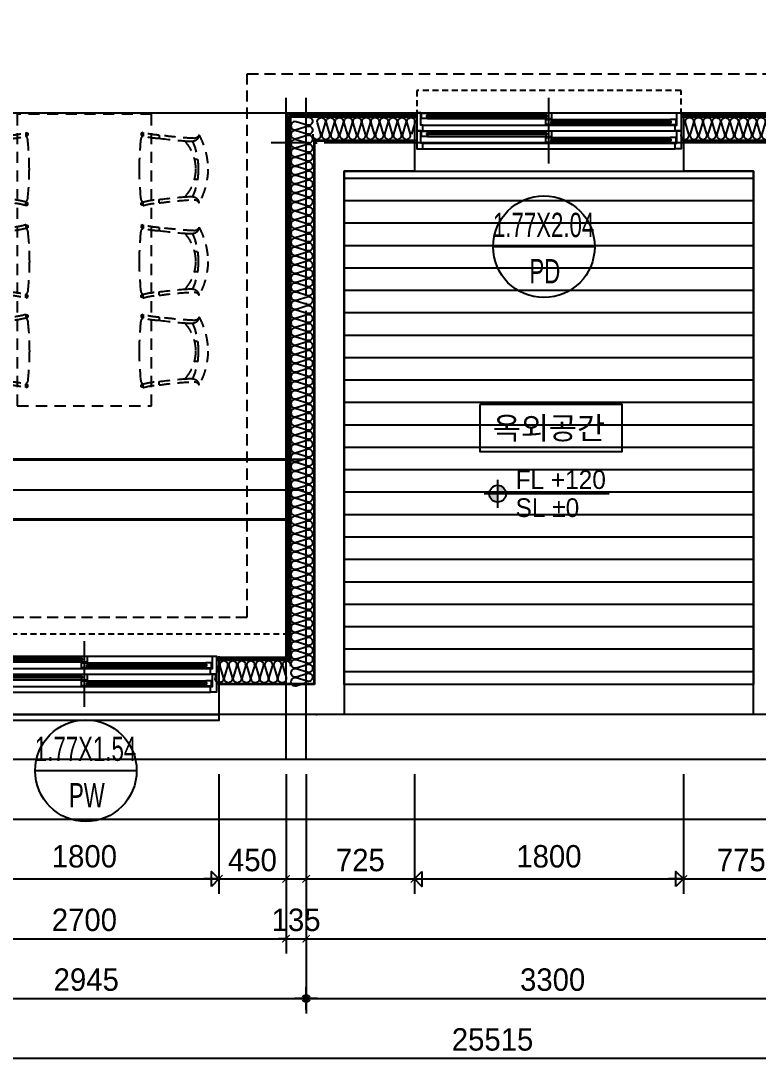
# Model space of a CAD drawing. Header units: millimetres. Extents: x -24416 to 92204, y -190080 to 23760.
# Drawn here: x 64435 to 69372, y -183258 to -176317 of the extents above; entities that cross this region are included whole.
import ezdxf
from ezdxf.enums import TextEntityAlignment as Align

# ---------------------------------------------------------------- set-up
doc = ezdxf.new("R2010")
doc.units = ezdxf.units.MM
doc.header["$LTSCALE"] = 50
for name, pattern in [('AUDIT_D_220706163347-0', [0]), ('CEN', [62, 60, -1, 0, -1]), ('H', [1.3, 0.8, -0.5]), ('HD', [2.5, 1.5, -1]), ('HID', [2.3, 1.5, -0.8]), ('HIDDEN', [9.525, 6.35, -3.175])]:
    doc.linetypes.add(name, pattern=pattern)
doc.layers.get('defpoints').update_dxf_attribs({"color": 139})
for name, color, linetype in [('A-레벨', 7, 'AUDIT_D_220706163347-0'), ('A-창호부호', 4, 'Continuous'), ('AA-XXXX-DIMS', 7, 'Continuous'), ('ARDM', 7, 'Continuous'), ('CEN_CON', 1, 'CEN'), ('CEN_WALL', 12, 'CEN'), ('CONC', 2, 'Continuous'), ('dan1', 7, 'HID'), ('DIM', 7, 'AUDIT_D_220706163347-0'), ('ELE3_CON', 7, 'Continuous'), ('ELE4', 4, 'Continuous'), ('FUR_가구', 8, 'HD'), ('HAT', 5, 'Continuous'), ('INS', 8, 'Continuous'), ('INSUL', 8, 'Continuous'), ('WAL_DRY', 7, 'Continuous'), ('WIN', 4, 'Continuous'), ('X - 단위세대$0$ETC', 6, 'Continuous'), ('실명', 3, 'AUDIT_D_220706163347-0'), ('실명박스', 7, 'AUDIT_D_220706163347-0'), ('커튼박스', 6, 'Continuous'), ('확장', 8, 'HIDDEN')]:
    doc.layers.add(name, color=color, linetype=linetype)
doc.layers.add('Defpoint', color=135, linetype='Continuous', plot=False)
doc.layers.add('MC', color=135, linetype='Continuous', plot=False)
doc.styles.add('HAUD01', font='Dotum.ttf')
doc.styles.add('맑은고딕', font='malgun.ttf', dxfattribs={"width": 0.9})
doc.dimstyles.new('DIM-50', dxfattribs={"dimscale": 50, "dimtxt": 3, "dimasz": 1, "dimexe": 2, "dimexo": 2, "dimgap": 1, "dimtad": 1, "dimdec": 0, "dimzin": 0, "dimdsep": 46, "dimtxsty": '맑은고딕', "dimblk1": 'DIMDOT', "dimblk2": 'DIMDOT', "dimsah": 1, "dimcen": 0.09, "dimdle": 2, "dimclrd": 7, "dimclre": 7, "dimclrt": 3, "dimadec": 0, "dimazin": 0, "dimtfac": 1, "dimtdec": 0, "dimtix": 1, "dimtmove": 2, "dimatfit": 3, "dimldrblk": 'DIMDOT', "dimfxl": 1, "dimtolj": 1, "dimtzin": 0, "dimarcsym": 0})
doc.dimstyles.new('MCDIM-50', dxfattribs={"dimscale": 50, "dimtxt": 3, "dimasz": 1, "dimexe": 2, "dimexo": 2, "dimgap": 1, "dimtad": 1, "dimdec": 0, "dimzin": 0, "dimdsep": 46, "dimtxsty": '맑은고딕', "dimblk1": 'ARCHTICK', "dimblk2": 'ARCHTICK', "dimsah": 1, "dimcen": 0.09, "dimdle": 2, "dimclrd": 7, "dimclre": 7, "dimclrt": 3, "dimadec": 0, "dimazin": 0, "dimtfac": 1, "dimtdec": 0, "dimtix": 1, "dimtmove": 2, "dimatfit": 3, "dimldrblk": 'ARCHTICK', "dimfxl": 1, "dimtolj": 1, "dimtzin": 0, "dimarcsym": 0})
doc.dimstyles.new('외부100-win', dxfattribs={"dimscale": 50, "dimtxt": 3, "dimasz": 1, "dimexe": 2, "dimexo": 2.5, "dimgap": 1.5, "dimtad": 1, "dimdec": 0, "dimzin": 0, "dimdsep": 46, "dimtxsty": '맑은고딕', "dimblk": 'DO2-2', "dimblk1": 'DO2-2', "dimblk2": 'DIMDOT', "dimcen": 0.09, "dimdle": 2, "dimclrd": 7, "dimclre": 7, "dimclrt": 3, "dimadec": 0, "dimazin": 0, "dimtfac": 1, "dimtdec": 0, "dimtix": 1, "dimtmove": 2, "dimatfit": 3, "dimldrblk": 'DO2-2', "dimfxl": 1, "dimtolj": 1, "dimtzin": 0, "dimarcsym": 0})

# ---------------------------------------------------------------- blocks, each defined once
blk = doc.blocks.new('WIN_이중창_1800')
at = {"layer": 'Defpoint'}
for p, q in [((-15, 240), (-15, 0)), ((1785, 240), (1785, 0))]:
    blk.add_line(p, q, dxfattribs=at)
at = {"layer": 'WIN'}
blk.add_line((885, -100), (885, 340), dxfattribs=at)
at = {"layer": 'WIN', "color": 8}
for p, q in [((1742, 240), (28, 240)), ((1697, 237), (905, 237)), ((1730, 158), (40, 158)), ((865, 196), (73, 196)), ((865, 161), (73, 161)), ((1697, 202), (905, 202)), ((1730, 120), (40, 120)), ((865, 76), (73, 76)), ((1697, 117), (905, 117)), ((1697, 82), (905, 82)), ((1730, 38), (40, 38)), ((1730, 0), (40, 0)), ((865, 41), (73, 41))]:
    blk.add_line(p, q, dxfattribs=at)
at = {"layer": 'WIN'}
for points in [[(40, 158), (28, 158), (28, 240), (0, 240), (0, 120), (40, 120), (40, 158)], [(905, 216.5), (905, 202), (865, 202), (865, 237), (905, 237), (905, 222.5)], [(1704, 222.5), (1704, 216.5), (898, 216.5), (898, 222.5), (1704, 222.5)], [(1697, 216.5), (1697, 202), (1737, 202), (1737, 237), (1697, 237), (1697, 222.5)], [(1730, 158), (1742, 158), (1742, 240), (1770, 240), (1770, 120), (1730, 120), (1730, 158)], [(73, 175.5), (73, 161), (33, 161), (33, 196), (73, 196), (73, 181.5)], [(872, 181.5), (872, 175.5), (66, 175.5), (66, 181.5), (872, 181.5)], [(865, 175.5), (865, 161), (905, 161), (905, 196), (865, 196), (865, 181.5)], [(40, 38), (28, 38), (28, 120), (0, 120), (0, 0), (40, 0), (40, 38)], [(73, 55.5), (73, 41), (33, 41), (33, 76), (73, 76), (73, 61.5)], [(905, 96.5), (905, 82), (865, 82), (865, 117), (905, 117), (905, 102.5)], [(865, 55.5), (865, 41), (905, 41), (905, 76), (865, 76), (865, 61.5)], [(1704, 102.5), (1704, 96.5), (898, 96.5), (898, 102.5), (1704, 102.5)], [(1697, 96.5), (1697, 82), (1737, 82), (1737, 117), (1697, 117), (1697, 102.5)], [(1730, 38), (1742, 38), (1742, 120), (1770, 120), (1770, 0), (1730, 0), (1730, 38)], [(872, 61.5), (872, 55.5), (66, 55.5), (66, 61.5), (872, 61.5)]]:
    blk.add_lwpolyline(points, dxfattribs=at)
blk = doc.blocks.new('식탁-1950x900')
at = {"layer": 'FUR_가구'}
for p, q in [((-393, -121.6), (-379.1, -126)), ((-393, -121.6), (-392.7, -145.4)), ((-379.1, -126), (-379.3, -141)), ((393, -121.6), (379.1, -126)), ((379.1, -126), (379.3, -141)), ((393, -121.6), (392.7, -145.4)), ((-500.1, -139.2), (-499.9, -162.1)), ((-392.7, -144.6), (-379.3, -141)), ((392.7, -144.6), (379.3, -141)), ((500.1, -139.2), (499.9, -162.1)), ((-735.6, -299), (-756.6, -299.2)), ((735.6, -299), (756.6, -299.2)), ((-735.6, -433.1), (-756.6, -432.9)), ((735.6, -433.1), (756.6, -432.9)), ((-500.1, -592.9), (-499.9, -570)), ((-393, -610.5), (-392.7, -586.7)), ((-393, -610.5), (-379.1, -606.2)), ((-392.7, -587.5), (-379.3, -591.1)), ((-379.1, -606.2), (-379.3, -591.1)), ((379.1, -606.2), (379.3, -591.1)), ((393, -610.5), (379.1, -606.2)), ((392.7, -587.5), (379.3, -591.1)), ((393, -610.5), (392.7, -586.7)), ((500.1, -592.9), (499.9, -570)), ((-500.1, -757.1), (-499.9, -780)), ((-393, -739.5), (-379.1, -743.8)), ((-393, -739.5), (-392.7, -763.3)), ((-392.7, -762.5), (-379.3, -758.9)), ((-379.1, -743.8), (-379.3, -758.9)), ((393, -739.5), (379.1, -743.8)), ((379.1, -743.8), (379.3, -758.9)), ((392.7, -762.5), (379.3, -758.9)), ((393, -739.5), (392.7, -763.3)), ((500.1, -757.1), (499.9, -780)), ((-735.6, -916.9), (-756.6, -917.1)), ((735.6, -916.9), (756.6, -917.1)), ((-735.6, -1051), (-756.6, -1050.8)), ((735.6, -1051), (756.6, -1050.8)), ((-500.1, -1210.8), (-499.9, -1187.9)), ((-393, -1228.4), (-392.7, -1204.6)), ((-393, -1228.4), (-379.1, -1224)), ((-392.7, -1205.4), (-379.3, -1209)), ((-379.1, -1224), (-379.3, -1209)), ((379.1, -1224), (379.3, -1209)), ((393, -1228.4), (379.1, -1224)), ((392.7, -1205.4), (379.3, -1209)), ((393, -1228.4), (392.7, -1204.6)), ((500.1, -1210.8), (499.9, -1187.9)), ((-500.1, -1357.1), (-499.9, -1380)), ((-393, -1339.5), (-379.1, -1343.8)), ((-393, -1339.5), (-392.7, -1363.3)), ((-392.7, -1362.5), (-379.3, -1358.9)), ((-379.1, -1343.8), (-379.3, -1358.9)), ((393, -1339.5), (379.1, -1343.8)), ((379.1, -1343.8), (379.3, -1358.9)), ((392.7, -1362.5), (379.3, -1358.9)), ((393, -1339.5), (392.7, -1363.3)), ((500.1, -1357.1), (499.9, -1380)), ((-735.6, -1516.9), (-756.6, -1517.1)), ((735.6, -1516.9), (756.6, -1517.1)), ((-735.6, -1651), (-756.6, -1650.8)), ((735.6, -1651), (756.6, -1650.8)), ((-500.1, -1810.8), (-499.9, -1787.9)), ((-393, -1828.4), (-392.7, -1804.6)), ((393, -1828.4), (392.7, -1804.6)), ((500.1, -1810.8), (499.9, -1787.9)), ((-393, -1828.4), (-379.1, -1824)), ((-392.7, -1805.4), (-379.3, -1809)), ((-379.1, -1824), (-379.3, -1809)), ((379.1, -1824), (379.3, -1809)), ((393, -1828.4), (379.1, -1824)), ((392.7, -1805.4), (379.3, -1809))]:
    blk.add_line(p, q, dxfattribs=at)
blk.add_lwpolyline([(-450, 0), (450, 0), (450, -1950), (-450, -1950)], close=True, dxfattribs=at)
for centre, radius, start, end in [((-324.7, -376.8), 502.7, 151.61301, 178.77221), ((-735.8, -128.1), 32.7, 197.29847, 270.53959), ((-715.5, -133.6), 51.6, 184.73657, 233.96327), ((-510.6, 259.9), 399.2, 271.50557, 287.13357), ((-301.1, -364.6), 460.9, 156.58558, 180.17751), ((-711.1, -94), 88.5, 246.80527, 277.25757), ((-464.2, -367.5), 279.9, 137.91521, 179.69623), ((-839.2, 2261.8), 2424.8, 272.45149, 278.03657), ((-839.2, 2261.8), 2447.5, 273.26257, 277.96657), ((-510.6, 259.9), 422.1, 271.45157, 286.22903), ((-411.8, -172), 32.7, 1.98952, 54.31967), ((-2602.4, -386.7), 2233.9, 0.5286, 5.54351), ((-324.7, -355.3), 502.7, 181.22779, 208.38699), ((-301.1, -367.5), 460.9, 179.82249, 203.41442), ((-464.2, -364.6), 279.9, 180.30377, 222.08479), ((-2602.4, -345.5), 2233.9, 354.45649, 359.4714), ((-711.1, -638.2), 88.5, 82.74243, 113.19473), ((-839.2, -2993.9), 2447.5, 82.03343, 86.73743), ((-735.8, -604), 32.7, 89.46041, 162.70153), ((-715.5, -598.6), 51.6, 126.03673, 175.26343), ((-839.2, -2993.9), 2424.8, 81.96343, 87.54851), ((-510.6, -992), 399.2, 72.86643, 88.49443), ((-510.6, -992), 422.1, 73.77097, 88.54843), ((-411.8, -560.1), 32.7, 305.68033, 358.01048), ((-324.7, -994.7), 502.7, 151.61301, 178.77221), ((-735.8, -746), 32.7, 197.29847, 270.53959), ((-715.5, -751.4), 51.6, 184.73657, 233.96327), ((-839.2, 1643.9), 2424.8, 272.45149, 278.03657), ((-510.6, -358), 399.2, 271.50557, 287.13357), ((-510.6, -358), 422.1, 271.45157, 286.22903), ((-411.8, -789.9), 32.7, 1.98952, 54.31967), ((-301.1, -982.5), 460.9, 156.58558, 180.17751), ((-711.1, -711.8), 88.5, 246.80527, 277.25757), ((-464.2, -985.4), 279.9, 137.91521, 179.69623), ((-839.2, 1643.9), 2447.5, 273.26257, 277.96657), ((-2602.4, -1004.5), 2233.9, 0.5286, 5.54351), ((-324.7, -973.2), 502.7, 181.22779, 208.38699), ((-301.1, -985.4), 460.9, 179.82249, 203.41442), ((-464.2, -982.5), 279.9, 180.30377, 222.08479), ((-2602.4, -963.3), 2233.9, 354.45649, 359.4714), ((-715.5, -1216.4), 51.6, 126.03673, 175.26343), ((-711.1, -1256), 88.5, 82.74243, 113.19473), ((-839.2, -3611.8), 2447.5, 82.03343, 86.73743), ((-411.8, -1178), 32.7, 305.68033, 358.01048), ((-735.8, -1221.9), 32.7, 89.46041, 162.70153), ((-839.2, -3611.8), 2424.8, 81.96343, 87.54851), ((-510.6, -1609.9), 399.2, 72.86643, 88.49443), ((-510.6, -1609.9), 422.1, 73.77097, 88.54843), ((-324.7, -1594.7), 502.7, 151.61301, 178.77221), ((-735.8, -1346), 32.7, 197.29847, 270.53959), ((-715.5, -1351.4), 51.6, 184.73657, 233.96327), ((-839.2, 1043.9), 2424.8, 272.45149, 278.03657), ((-839.2, 1043.9), 2447.5, 273.26257, 277.96657), ((-510.6, -958), 399.2, 271.50557, 287.13357), ((-510.6, -958), 422.1, 271.45157, 286.22903), ((-411.8, -1389.9), 32.7, 1.98952, 54.31967), ((-301.1, -1582.5), 460.9, 156.58558, 180.17751), ((-711.1, -1311.8), 88.5, 246.80527, 277.25757), ((-464.2, -1585.4), 279.9, 137.91521, 179.69623), ((-2602.4, -1604.5), 2233.9, 0.5286, 5.54351), ((-324.7, -1573.2), 502.7, 181.22779, 208.38699), ((-301.1, -1585.4), 460.9, 179.82249, 203.41442), ((-464.2, -1582.5), 279.9, 180.30377, 222.08479), ((-2602.4, -1563.3), 2233.9, 354.45649, 359.4714), ((-735.8, -1821.9), 32.7, 89.46041, 162.70153), ((-715.5, -1816.4), 51.6, 126.03673, 175.26343), ((-711.1, -1856), 88.5, 82.74243, 113.19473), ((-839.2, -4211.8), 2424.8, 81.96343, 87.54851), ((-839.2, -4211.8), 2447.5, 82.03343, 86.73743), ((-510.6, -2209.9), 422.1, 73.77097, 88.54843), ((-411.8, -1778), 32.7, 305.68033, 358.01048), ((-510.6, -2209.9), 399.2, 72.86643, 88.49443)]:
    blk.add_arc(centre, radius, start, end, dxfattribs=at)
at = {"layer": 'FUR_가구', "extrusion": (0, 0, -1)}
for centre, major_axis, start_param, end_param in [((510.6, 259.9), (-391.6, 77.3), 4.543868, 4.816628), ((735.8, -128.1), (-23.1, 23.1), 2.65811, 3.936408), ((715.5, -133.6), (-36.5, 36.5), 2.438863, 3.298031), ((324.7, -376.8), (355.5, 355.5), 0.289952, 0.763969), ((2602.4, -386.7), (-1579.6, 1579.6), 5.507013, 5.59454), ((411.8, -172), (-23.1, 23.1), 5.532511, 6.445844), ((510.6, 259.9), (-418.1, 57.7), 4.600712, 4.858628), ((839.2, 2261.8), (261.2, 2433.5), 3.0916, 3.173701), ((839.2, 2261.8), (308.9, 2405.1), 3.056625, 3.154103), ((464.2, -367.5), (197.9, 197.9), 0.05088, 0.780096), ((711.1, -94), (-62.6, 62.6), 3.522166, 4.053659), ((301.1, -364.6), (447.5, 110.4), -0.166893, 0.244864), ((2602.4, -345.5), (-114, 2231), 4.666674, 4.7542), ((464.2, -364.6), (197.9, 197.9), 0.7907, 1.519916), ((301.1, -367.5), (-450.7, 96.7), 2.927084, 3.338841), ((324.7, -355.3), (-355.5, 355.5), 2.377624, 2.851641), ((839.2, -2993.9), (-321.8, 2426.3), -0.007165, 0.074936), ((711.1, -638.2), (62.6, 62.6), -0.912067, -0.380574), ((411.8, -560.1), (-23.1, 23.1), 4.54973, 5.463063), ((510.6, -992), (410.7, 97.2), 4.661547, 4.919462), ((510.6, -992), (392, 75.2), 4.602977, 4.875737), ((839.2, -2993.9), (-242.6, 2412.6), -0.040038, 0.05744), ((735.8, -604), (23.1, 23.1), -0.794816, 0.483483), ((715.5, -598.6), (-36.5, 36.5), 1.414358, 2.273526)]:
    blk.add_ellipse(centre, major_axis=major_axis, ratio=1, start_param=start_param, end_param=end_param, dxfattribs=at)
at = {"layer": 'FUR_가구'}
for centre, major_axis, start_param, end_param in [((411.8, -789.9), (23.1, 23.1), 1.408137, 2.321471), ((510.6, -358), (-410.7, 97.2), 1.519954, 1.777869), ((510.6, -358), (-392, 75.2), 1.461384, 1.734144), ((839.2, 1643.9), (242.6, 2412.6), 3.101555, 3.199033), ((735.8, -746), (-23.1, 23.1), 2.346777, 3.625076), ((715.5, -751.4), (36.5, 36.5), 4.55595, 5.415118), ((324.7, -994.7), (355.5, 355.5), 5.519216, 5.993234), ((2602.4, -1004.5), (114, 2231), 1.525081, 1.612608), ((839.2, 1643.9), (321.8, 2426.3), 3.134428, 3.216528), ((464.2, -985.4), (-197.9, 197.9), 3.932293, 4.661509), ((711.1, -711.8), (-62.6, 62.6), 2.229526, 2.761019), ((301.1, -982.5), (450.7, 96.7), -0.214508, 0.197248), ((2602.4, -963.3), (1579.6, 1579.6), 2.36542, 2.452947), ((464.2, -982.5), (-197.9, 197.9), 3.192473, 3.921689), ((301.1, -985.4), (-447.5, 110.4), 2.9747, 3.386457), ((324.7, -973.2), (-355.5, 355.5), 3.431544, 3.905562), ((411.8, -1178), (23.1, 23.1), 2.390918, 3.304252), ((839.2, -3611.8), (-261.2, 2433.5), -0.049992, 0.032108), ((711.1, -1256), (62.6, 62.6), 0.380574, 0.912067), ((715.5, -1216.4), (36.5, 36.5), 5.580456, 6.439624), ((510.6, -1609.9), (418.1, 57.7), 1.45912, 1.717035), ((510.6, -1609.9), (391.6, 77.3), 1.402276, 1.675036), ((839.2, -3611.8), (-308.9, 2405.1), -0.084967, 0.012511), ((735.8, -1221.9), (23.1, 23.1), 5.799702, 7.078001), ((411.8, -1389.9), (23.1, 23.1), 1.408137, 2.321471), ((510.6, -958), (-410.7, 97.2), 1.519954, 1.777869), ((510.6, -958), (-392, 75.2), 1.461384, 1.734144), ((839.2, 1043.9), (321.8, 2426.3), 3.134428, 3.216528), ((839.2, 1043.9), (242.6, 2412.6), 3.101555, 3.199033), ((735.8, -1346), (-23.1, 23.1), 2.346777, 3.625076), ((715.5, -1351.4), (36.5, 36.5), 4.55595, 5.415118), ((324.7, -1594.7), (355.5, 355.5), 5.519216, 5.993234), ((2602.4, -1604.5), (114, 2231), 1.525081, 1.612608), ((464.2, -1585.4), (-197.9, 197.9), 3.932293, 4.661509), ((711.1, -1311.8), (-62.6, 62.6), 2.229526, 2.761019), ((301.1, -1582.5), (450.7, 96.7), -0.214508, 0.197248), ((2602.4, -1563.3), (1579.6, 1579.6), 2.36542, 2.452947), ((464.2, -1582.5), (-197.9, 197.9), 3.192473, 3.921689), ((301.1, -1585.4), (-447.5, 110.4), 2.9747, 3.386457), ((324.7, -1573.2), (-355.5, 355.5), 3.431544, 3.905562), ((411.8, -1778), (23.1, 23.1), 2.390918, 3.304252), ((510.6, -2209.9), (418.1, 57.7), 1.45912, 1.717035), ((839.2, -4211.8), (-261.2, 2433.5), -0.049992, 0.032108), ((839.2, -4211.8), (-308.9, 2405.1), -0.084967, 0.012511), ((711.1, -1856), (62.6, 62.6), 0.380574, 0.912067), ((735.8, -1821.9), (23.1, 23.1), 5.799702, 7.078001), ((715.5, -1816.4), (36.5, 36.5), 5.580456, 6.439624), ((510.6, -2209.9), (391.6, 77.3), 1.402276, 1.675036)]:
    blk.add_ellipse(centre, major_axis=major_axis, ratio=1, start_param=start_param, end_param=end_param, dxfattribs=at)
blk = doc.blocks.new('insul1')
blk.add_lwpolyline([(0, 0.25, 1.344031), (0.35, 0.25), (0.2, 0.75, -1.344031), (0.55, 0.75), (0.4, 0.25)], format="xyb")
blk = doc.blocks.new('DongSinsul_1')
at = {"layer": 'INSUL'}
blk.add_lwpolyline([(0, 0.25, 1.34403), (0.35, 0.25), (0.2, 0.75, -1.34403), (0.55, 0.75), (0.4, 0.25)], format="xyb", dxfattribs=at)
blk = doc.blocks.new('U-131B(확장)', base_point=(284085.3, -109269.8))
at = {"layer": 'HAT', "ltscale": 100}
h = blk.add_hatch(dxfattribs=at)
h.set_pattern_fill('_USER', color=8, scale=150, pattern_type=0)
h.set_pattern_definition([(0, (291810.05, -109269.78), (0, 150), [])])
h.paths.add_polyline_path([(298895.3, -109069.8), (296155.3, -109069.8), (296155.3, -105634.8), (298895.3, -105634.8)])
at = {"layer": 'CEN_CON'}
blk.add_line((299020.3, -109269.8), (283785.3, -109269.8), dxfattribs=at)
at = {"layer": 'CEN_WALL'}
for p, q in [((295900.3, -109569.8), (295900.3, -105144.8)), ((299020.3, -105444.8), (295665.3, -105444.8)), ((295885.3, -107769.8), (288025.3, -107769.8))]:
    blk.add_line(p, q, dxfattribs=at)
at = {"layer": 'CONC'}
for p, q in [((295955.3, -105434.8), (295955.3, -109069.8)), ((296625.3, -105434.8), (295955.3, -105434.8)), ((296625.3, -105434.8), (296625.3, -105634.8)), ((299145.3, -105434.8), (298425.3, -105434.8)), ((298425.3, -105434.8), (298425.3, -105634.8)), ((296155.3, -105634.8), (296155.3, -109269.8)), ((296625.3, -105634.8), (296155.3, -105634.8)), ((298895.3, -105634.8), (298425.3, -105634.8)), ((298895.3, -109269.8), (298895.3, -105634.8)), ((295955.3, -109069.8), (295315.3, -109069.8)), ((295315.3, -109069.8), (295315.3, -109269.8)), ((296155.3, -109269.8), (295315.3, -109269.8)), ((299020.3, -109269.8), (298895.3, -109269.8))]:
    blk.add_line(p, q, dxfattribs=at)
at = {"layer": 'dan1'}
blk.add_lwpolyline([(288335.3, -107129.8), (288645.3, -107129.8), (288645.3, -108619.8), (295505.3, -108619.8), (295505.3, -104984.8), (299595.3, -104984.8), (299595.3, -108619.8), (309255.3, -108619.8), (309255.3, -102059.8), (308635.3, -102059.8), (308635.3, -98719.8), (306145.3, -98719.8), (306145.3, -102694.8), (305835.3, -102694.8)], dxfattribs=at)
at = {"layer": 'ELE3_CON'}
for p, q in [((298895.3, -109069.8), (296155.3, -109069.8)), ((293515.3, -109269.8), (295315.3, -109269.8)), ((298895.3, -109269.8), (296155.3, -109269.8))]:
    blk.add_line(p, q, dxfattribs=at)
at = {"layer": 'ELE4'}
blk.add_line((296625.3, -105634.8), (298425.3, -105634.8), dxfattribs=at)
at = {"layer": 'HAT', "color": 8, "ltscale": 100}
blk.add_lwpolyline([(298895.3, -109069.8), (296155.3, -109069.8), (296155.3, -105634.8), (298895.3, -105634.8)], close=True, dxfattribs=at)
at = {"layer": 'INS'}
for p, q in [((295795.3, -105274.8), (295795.3, -108909.8)), ((296640.3, -105274.8), (295795.3, -105274.8)), ((299305.3, -105274.8), (298410.3, -105274.8)), ((295950.3, -105429.8), (295950.3, -109064.8)), ((296640.3, -105429.8), (295950.3, -105429.8)), ((299150.3, -105429.8), (298410.3, -105429.8)), ((295795.3, -108909.8), (295300.3, -108909.8)), ((295950.3, -109064.8), (295300.3, -109064.8))]:
    blk.add_line(p, q, dxfattribs=at)
at = {"layer": 'MC'}
for p, q in [((295765.3, -109569.8), (295765.3, -105144.8)), ((292745.3, -105244.8), (299020.3, -105244.8)), ((295885.3, -107564.8), (288025.3, -107564.8))]:
    blk.add_line(p, q, dxfattribs=at)
at = {"layer": 'WAL_DRY'}
for p, q in [((295775.3, -105254.8), (295775.3, -108889.8)), ((296640.3, -105254.8), (295775.3, -105254.8)), ((295785.3, -105264.8), (295785.3, -108899.8)), ((296640.3, -105264.8), (295785.3, -105264.8)), ((299325.3, -105254.8), (298410.3, -105254.8)), ((299315.3, -105264.8), (298410.3, -105264.8)), ((295775.3, -108889.8), (295300.3, -108889.8)), ((295785.3, -108899.8), (295300.3, -108899.8))]:
    blk.add_line(p, q, dxfattribs=at)
at = {"layer": 'X - 단위세대$0$ETC'}
blk.add_lwpolyline([(293515.3, -109309.8), (293515.3, -109269.8), (295315.3, -109269.8), (295315.3, -109309.8), (293515.3, -109309.8)], dxfattribs=at)
at = {"layer": '커튼박스', "linetype": 'H'}
blk.add_line((288335.3, -108729.8), (295775.3, -108729.8), dxfattribs=at)
blk.add_lwpolyline([(298410.3, -105254.8), (298410.3, -105094.8), (296640.3, -105094.8), (296640.3, -105254.8)], dxfattribs=at)
at = {"layer": '확장', "ltscale": 0.5, "const_width": 20, "flags": 128}
for points in [[(288335.3, -107564.8), (295765.3, -107564.8)], [(288335.3, -107964.8), (295765.3, -107964.8)]]:
    blk.add_lwpolyline(points, dxfattribs=at)
at = {"layer": 'FUR_가구', "xscale": -1}
blk.add_blockref('식탁-1950x900', (294415.3, -105254.8), dxfattribs=at)
at = {"layer": 'INS', "zscale": 150, "row_count": 1}
for p, xscale, yscale, rotation, column_count, row_spacing, column_spacing in [((295945.3, -105274.8), -150.0000000000001, 150.0000000000001, 90, 63, 3.155443620884047e-30, -60.00000000000006), ((295795.3, -108909.8), 150, 150, 180, 8, 0, 60)]:
    blk.add_blockref('insul1', p, dxfattribs=dict(at, xscale=xscale, yscale=yscale, rotation=rotation, column_count=column_count, row_spacing=row_spacing, column_spacing=column_spacing))
at = {"layer": 'INSUL', "xscale": 150, "yscale": 150, "zscale": 150, "row_count": 1, "row_spacing": 1, "column_spacing": 60}
for p, column_count in [((295945.3, -105424.8), 11), ((298410.3, -105424.8), 12)]:
    blk.add_blockref('DongSinsul_1', p, dxfattribs=dict(at, column_count=column_count))
at = {"layer": 'WIN', "xscale": -1}
for p in [(298410.3, -105484.8), (295300.3, -109119.8)]:
    blk.add_blockref('WIN_이중창_1800', p, dxfattribs=at)
blk = doc.blocks.new('A$C4D377245')
at = {"layer": 'A-창호부호'}
blk.add_line((675.4, 345), (14.6, 345), dxfattribs=at)
blk.add_circle((345, 345), 330.4, dxfattribs=at)
blk = doc.blocks.new('A$Cb33ca4a3')
at = {"layer": 'A-레벨'}
h = blk.add_hatch(color=256, dxfattribs=at)
h.paths.add_polyline_path([(67627.4, -203297.6), (67627.4, -203241.3), (67571.2, -203241.3, 0.414214)])
h.paths.add_polyline_path([(67627.4, -203185.1), (67627.4, -203241.3), (67683.7, -203241.3, 0.414214)])
for p, q in [((67627.4, -203147.6), (67627.4, -203335.1)), ((68374.5, -203241.3), (67537.4, -203241.3))]:
    blk.add_line(p, q, dxfattribs=at)
blk.add_circle((67627.4, -203241.3), 56.2, dxfattribs=at)
at = {"layer": 'A-레벨', "color": 4, "style": 'HAUD01'}
for s, p in [('FL +120', (67747.5, -203209.4)), ('SL %%P0', (67747.5, -203397.1))]:
    blk.add_text(s, height=125, dxfattribs=at).set_placement(p)
blk = doc.blocks.new('DIMDOT')
at = {"layer": 'AA-XXXX-DIMS'}
for p, q in [((0, -1.5), (0, 1.5)), ((-1.5, 0), (1.5, 0))]:
    blk.add_line(p, q, dxfattribs=at)
for radius in [0.5, 0.25]:
    blk.add_circle((0, 0), radius, dxfattribs=at)
blk = doc.blocks.new('*D202')
at = {"layer": 'defpoints', "color": 0, "transparency": 16777216}
for p in [(13246.9, -205018), (16191.9, -205018), (16191.9, -206618)]:
    blk.add_point(p, dxfattribs=at)
at = {"layer": 'DIM', "color": 7, "lineweight": -2, "transparency": 16777216}
for p, q in [((13246.9, -205118), (13246.9, -206718)), ((16191.9, -205118), (16191.9, -206718)), ((13296.9, -206618), (16141.9, -206618))]:
    blk.add_line(p, q, dxfattribs=at)
at = {"layer": 'DIM', "color": 7, "lineweight": -2, "transparency": 16777216, "xscale": 50, "yscale": 50, "zscale": 50, "rotation": 180}
blk.add_blockref('DIMDOT', (13246.9, -206618), dxfattribs=at)
at = {"layer": 'DIM', "color": 7, "lineweight": -2, "transparency": 16777216, "xscale": 50, "yscale": 50, "zscale": 50}
blk.add_blockref('DIMDOT', (16191.9, -206618), dxfattribs=at)
at = {"layer": 'DIM', "color": 3, "transparency": 16777216, "insert": (14719.4, -206492.9), "char_height": 150, "attachment_point": 5, "style": 'HAUD01'}
blk.add_mtext('\\A1;2945', dxfattribs=at)
blk = doc.blocks.new('*D203')
at = {"layer": 'defpoints', "color": 0, "transparency": 16777216}
for p in [(16191.9, -205018), (19491.9, -205018), (19491.9, -206618)]:
    blk.add_point(p, dxfattribs=at)
at = {"layer": 'DIM', "color": 7, "lineweight": -2, "transparency": 16777216}
for p, q in [((16191.9, -205118), (16191.9, -206718)), ((19491.9, -205118), (19491.9, -206718)), ((16241.9, -206618), (19441.9, -206618))]:
    blk.add_line(p, q, dxfattribs=at)
at = {"layer": 'DIM', "color": 7, "lineweight": -2, "transparency": 16777216, "xscale": 50, "yscale": 50, "zscale": 50, "rotation": 180}
blk.add_blockref('DIMDOT', (16191.9, -206618), dxfattribs=at)
at = {"layer": 'DIM', "color": 7, "lineweight": -2, "transparency": 16777216, "xscale": 50, "yscale": 50, "zscale": 50}
blk.add_blockref('DIMDOT', (19491.9, -206618), dxfattribs=at)
at = {"layer": 'DIM', "color": 3, "transparency": 16777216, "insert": (17841.9, -206492.9), "char_height": 150, "attachment_point": 5, "style": 'HAUD01'}
blk.add_mtext('\\A1;3300', dxfattribs=at)
blk = doc.blocks.new('*D208')
at = {"layer": 'defpoints', "color": 0, "transparency": 16777216}
for p in [(4681.9, -205018), (30196.9, -205018), (30196.9, -207018)]:
    blk.add_point(p, dxfattribs=at)
at = {"layer": 'DIM', "color": 7, "lineweight": -2, "transparency": 16777216}
for p, q in [((4681.9, -205118), (4681.9, -207118)), ((30196.9, -205118), (30196.9, -207118)), ((4731.9, -207018), (30146.9, -207018))]:
    blk.add_line(p, q, dxfattribs=at)
at = {"layer": 'DIM', "color": 7, "lineweight": -2, "transparency": 16777216, "xscale": 50, "yscale": 50, "zscale": 50, "rotation": 180}
blk.add_blockref('DIMDOT', (4681.9, -207018), dxfattribs=at)
at = {"layer": 'DIM', "color": 7, "lineweight": -2, "transparency": 16777216, "xscale": 50, "yscale": 50, "zscale": 50}
blk.add_blockref('DIMDOT', (30196.9, -207018), dxfattribs=at)
at = {"layer": 'DIM', "color": 3, "transparency": 16777216, "insert": (17439.4, -206892.9), "char_height": 150, "attachment_point": 5, "style": 'HAUD01'}
blk.add_mtext('\\A1;25515', dxfattribs=at)
blk = doc.blocks.new('_ArchTick')
at = {"color": 0, "linetype": 'ByBlock', "const_width": 0.15}
blk.add_lwpolyline([(-0.5, -0.5), (0.5, 0.5)], dxfattribs=at)
blk = doc.blocks.new('*D216')
at = {"layer": 'defpoints', "color": 0, "linetype": 'ByBlock', "transparency": 16777216}
for p in [(13356.9, -205018), (16056.9, -205018), (16056.9, -206218)]:
    blk.add_point(p, dxfattribs=at)
at = {"layer": 'DIM', "color": 7, "linetype": 'ByBlock', "lineweight": -2, "transparency": 16777216}
for p, q in [((13356.9, -205118), (13356.9, -206318)), ((16056.9, -205118), (16056.9, -206318)), ((13256.9, -206218), (16156.9, -206218))]:
    blk.add_line(p, q, dxfattribs=at)
at = {"layer": 'DIM', "color": 7, "linetype": 'ByBlock', "lineweight": -2, "transparency": 16777216, "xscale": 50, "yscale": 50, "zscale": 50, "rotation": 180}
blk.add_blockref('_ArchTick', (13356.9, -206218), dxfattribs=at)
at = {"layer": 'DIM', "color": 7, "linetype": 'ByBlock', "lineweight": -2, "transparency": 16777216, "xscale": 50, "yscale": 50, "zscale": 50}
blk.add_blockref('_ArchTick', (16056.9, -206218), dxfattribs=at)
at = {"layer": 'DIM', "color": 3, "linetype": 'ByBlock', "transparency": 16777216, "insert": (14706.9, -206092.9), "char_height": 150, "attachment_point": 5, "style": 'HAUD01'}
blk.add_mtext('\\A1;2700', dxfattribs=at)
blk = doc.blocks.new('*D217')
at = {"layer": 'defpoints', "color": 0, "linetype": 'ByBlock', "transparency": 16777216}
for p in [(16056.9, -205018), (16191.9, -205018), (16191.9, -206218)]:
    blk.add_point(p, dxfattribs=at)
at = {"layer": 'DIM', "color": 7, "linetype": 'ByBlock', "lineweight": -2, "transparency": 16777216}
for p, q in [((16056.9, -205118), (16056.9, -206318)), ((16191.9, -205118), (16191.9, -206318)), ((16056.9, -206218), (16006.9, -206218)), ((16056.9, -206218), (16191.9, -206218)), ((16191.9, -206218), (16241.9, -206218))]:
    blk.add_line(p, q, dxfattribs=at)
at = {"layer": 'DIM', "color": 7, "linetype": 'ByBlock', "lineweight": -2, "transparency": 16777216, "xscale": 50, "yscale": 50, "zscale": 50}
blk.add_blockref('_ArchTick', (16056.9, -206218), dxfattribs=at)
at = {"layer": 'DIM', "color": 7, "linetype": 'ByBlock', "lineweight": -2, "transparency": 16777216, "xscale": 50, "yscale": 50, "zscale": 50, "rotation": 180}
blk.add_blockref('_ArchTick', (16191.9, -206218), dxfattribs=at)
at = {"layer": 'DIM', "color": 3, "linetype": 'ByBlock', "transparency": 16777216, "insert": (16124.4, -206092.9), "char_height": 150, "attachment_point": 5, "style": 'HAUD01'}
blk.add_mtext('\\A1;135', dxfattribs=at)
blk = doc.blocks.new('DO2-2')
at = {"layer": 'ARDM'}
blk.add_line((0, 0), (-2, 0), dxfattribs=at)
blk.add_lwpolyline([(-1, -1), (-1, 1), (0, 0)], close=True, dxfattribs=at)
blk = doc.blocks.new('*D256')
at = {"layer": 'defpoints', "color": 0, "linetype": 'ByBlock', "transparency": 16777216}
for p in [(13806.9, -205018), (15606.9, -205018), (15606.9, -205818)]:
    blk.add_point(p, dxfattribs=at)
at = {"layer": 'DIM', "color": 7, "linetype": 'ByBlock', "lineweight": -2, "transparency": 16777216}
for p, q in [((13806.9, -205143), (13806.9, -205918)), ((15606.9, -205143), (15606.9, -205918)), ((13856.9, -205818), (15556.9, -205818))]:
    blk.add_line(p, q, dxfattribs=at)
at = {"layer": 'DIM', "color": 7, "linetype": 'ByBlock', "lineweight": -2, "transparency": 16777216, "xscale": 50, "yscale": 50, "zscale": 50, "rotation": 180}
blk.add_blockref('DO2-2', (13806.9, -205818), dxfattribs=at)
at = {"layer": 'DIM', "color": 7, "linetype": 'ByBlock', "lineweight": -2, "transparency": 16777216, "xscale": 50, "yscale": 50, "zscale": 50}
blk.add_blockref('DO2-2', (15606.9, -205818), dxfattribs=at)
at = {"layer": 'DIM', "color": 3, "linetype": 'ByBlock', "transparency": 16777216, "insert": (14706.9, -205667.9), "char_height": 150, "attachment_point": 5, "style": 'HAUD01'}
blk.add_mtext('\\A1;1800', dxfattribs=at)
blk = doc.blocks.new('*D257')
at = {"layer": 'defpoints', "color": 0, "linetype": 'ByBlock', "transparency": 16777216}
for p in [(15606.9, -205018), (16056.9, -205018), (16056.9, -205818)]:
    blk.add_point(p, dxfattribs=at)
at = {"layer": 'DIM', "color": 7, "linetype": 'ByBlock', "lineweight": -2, "transparency": 16777216}
for p, q in [((15606.9, -205118), (15606.9, -205918)), ((16056.9, -205118), (16056.9, -205918)), ((15506.9, -205818), (16156.9, -205818))]:
    blk.add_line(p, q, dxfattribs=at)
at = {"layer": 'DIM', "color": 7, "linetype": 'ByBlock', "lineweight": -2, "transparency": 16777216, "xscale": 50, "yscale": 50, "zscale": 50, "rotation": 180}
blk.add_blockref('_ArchTick', (15606.9, -205818), dxfattribs=at)
at = {"layer": 'DIM', "color": 7, "linetype": 'ByBlock', "lineweight": -2, "transparency": 16777216, "xscale": 50, "yscale": 50, "zscale": 50}
blk.add_blockref('_ArchTick', (16056.9, -205818), dxfattribs=at)
at = {"layer": 'DIM', "color": 3, "linetype": 'ByBlock', "transparency": 16777216, "insert": (15831.9, -205692.9), "char_height": 150, "attachment_point": 5, "style": 'HAUD01'}
blk.add_mtext('\\A1;450', dxfattribs=at)
blk = doc.blocks.new('*D258')
at = {"layer": 'defpoints', "color": 0, "linetype": 'ByBlock', "transparency": 16777216}
for p in [(16191.9, -205018), (16916.9, -205018), (16916.9, -205818)]:
    blk.add_point(p, dxfattribs=at)
at = {"layer": 'DIM', "color": 7, "linetype": 'ByBlock', "lineweight": -2, "transparency": 16777216}
for p, q in [((16191.9, -205118), (16191.9, -205918)), ((16916.9, -205118), (16916.9, -205918)), ((16091.9, -205818), (17016.9, -205818))]:
    blk.add_line(p, q, dxfattribs=at)
at = {"layer": 'DIM', "color": 7, "linetype": 'ByBlock', "lineweight": -2, "transparency": 16777216, "xscale": 50, "yscale": 50, "zscale": 50, "rotation": 180}
blk.add_blockref('_ArchTick', (16191.9, -205818), dxfattribs=at)
at = {"layer": 'DIM', "color": 7, "linetype": 'ByBlock', "lineweight": -2, "transparency": 16777216, "xscale": 50, "yscale": 50, "zscale": 50}
blk.add_blockref('_ArchTick', (16916.9, -205818), dxfattribs=at)
at = {"layer": 'DIM', "color": 3, "linetype": 'ByBlock', "transparency": 16777216, "insert": (16554.4, -205692.9), "char_height": 150, "attachment_point": 5, "style": 'HAUD01'}
blk.add_mtext('\\A1;725', dxfattribs=at)
blk = doc.blocks.new('*D259')
at = {"layer": 'defpoints', "color": 0, "linetype": 'ByBlock', "transparency": 16777216}
for p in [(16916.9, -205018), (18716.9, -205018), (18716.9, -205818)]:
    blk.add_point(p, dxfattribs=at)
at = {"layer": 'DIM', "color": 7, "linetype": 'ByBlock', "lineweight": -2, "transparency": 16777216}
for p, q in [((16916.9, -205143), (16916.9, -205918)), ((18716.9, -205143), (18716.9, -205918)), ((16966.9, -205818), (18666.9, -205818))]:
    blk.add_line(p, q, dxfattribs=at)
at = {"layer": 'DIM', "color": 7, "linetype": 'ByBlock', "lineweight": -2, "transparency": 16777216, "xscale": 50, "yscale": 50, "zscale": 50, "rotation": 180}
blk.add_blockref('DO2-2', (16916.9, -205818), dxfattribs=at)
at = {"layer": 'DIM', "color": 7, "linetype": 'ByBlock', "lineweight": -2, "transparency": 16777216, "xscale": 50, "yscale": 50, "zscale": 50}
blk.add_blockref('DO2-2', (18716.9, -205818), dxfattribs=at)
at = {"layer": 'DIM', "color": 3, "linetype": 'ByBlock', "transparency": 16777216, "insert": (17816.9, -205667.9), "char_height": 150, "attachment_point": 5, "style": 'HAUD01'}
blk.add_mtext('\\A1;1800', dxfattribs=at)
blk = doc.blocks.new('*D260')
at = {"layer": 'defpoints', "color": 0, "linetype": 'ByBlock', "transparency": 16777216}
for p in [(18716.9, -205018), (19491.9, -205018), (19491.9, -205818)]:
    blk.add_point(p, dxfattribs=at)
at = {"layer": 'DIM', "color": 7, "linetype": 'ByBlock', "lineweight": -2, "transparency": 16777216}
for p, q in [((18716.9, -205118), (18716.9, -205918)), ((19491.9, -205118), (19491.9, -205918)), ((18616.9, -205818), (19591.9, -205818))]:
    blk.add_line(p, q, dxfattribs=at)
at = {"layer": 'DIM', "color": 7, "linetype": 'ByBlock', "lineweight": -2, "transparency": 16777216, "xscale": 50, "yscale": 50, "zscale": 50, "rotation": 180}
blk.add_blockref('_ArchTick', (18716.9, -205818), dxfattribs=at)
at = {"layer": 'DIM', "color": 7, "linetype": 'ByBlock', "lineweight": -2, "transparency": 16777216, "xscale": 50, "yscale": 50, "zscale": 50}
blk.add_blockref('_ArchTick', (19491.9, -205818), dxfattribs=at)
at = {"layer": 'DIM', "color": 3, "linetype": 'ByBlock', "transparency": 16777216, "insert": (19104.4, -205692.9), "char_height": 150, "attachment_point": 5, "style": 'HAUD01'}
blk.add_mtext('\\A1;775', dxfattribs=at)
blk = doc.blocks.new('DIM-1108')
at = {"layer": 'DIM'}
for base, p1, p2, picture, middle in [((30196.9, -207018), (4681.9, -205018), (30196.9, -205018), '*D208', (17439.4, -206892.9)), ((16191.9, -206618), (13246.9, -205018), (16191.9, -205018), '*D202', (14719.4, -206492.9)), ((19491.9, -206618), (16191.9, -205018), (19491.9, -205018), '*D203', (17841.9, -206492.9))]:
    dim = blk.add_linear_dim(base=base, p1=p1, p2=p2, angle=180, dimstyle='DIM-50', override={"dimscale": 50, "dimtxsty": 'HAUD01'}, dxfattribs=at)
    dim.commit()
    dim.dimension.update_dxf_attribs({"geometry": picture, "text_midpoint": middle})
at = {"layer": 'DIM', "linetype": 'ByBlock'}
for base, p1, p2, dimstyle, picture, middle in [((16056.9, -206218), (13356.9, -205018), (16056.9, -205018), 'MCDIM-50', '*D216', (14706.9, -206092.9)), ((15606.9, -205818), (13806.9, -205018), (15606.9, -205018), '외부100-win', '*D256', (14706.9, -205667.9)), ((16056.9, -205818), (15606.9, -205018), (16056.9, -205018), 'MCDIM-50', '*D257', (15831.9, -205692.9)), ((16191.9, -206218), (16056.9, -205018), (16191.9, -205018), 'MCDIM-50', '*D217', (16124.4, -206092.9)), ((16916.9, -205818), (16191.9, -205018), (16916.9, -205018), 'MCDIM-50', '*D258', (16554.4, -205692.9)), ((18716.9, -205818), (16916.9, -205018), (18716.9, -205018), '외부100-win', '*D259', (17816.9, -205667.9)), ((19491.9, -205818), (18716.9, -205018), (19491.9, -205018), 'MCDIM-50', '*D260', (19104.4, -205692.9))]:
    dim = blk.add_linear_dim(base=base, p1=p1, p2=p2, angle=180, dimstyle=dimstyle, override={"dimtxsty": 'HAUD01'}, dxfattribs=at)
    dim.commit()
    dim.dimension.update_dxf_attribs({"geometry": picture, "text_midpoint": middle})

msp = doc.modelspace()

# ---------------------------------------------------------------- linework, layer by layer
at = {"layer": 'defpoints'}
for points in [[(86965.8, -166533), (52230.8, -166533), (52230.8, -183258), (86965.8, -183258)], [(86565.8, -166933), (52630.8, -166933), (52630.8, -182858), (86565.8, -182858)], [(86165.8, -167333), (53030.8, -167333), (53030.8, -182458), (86165.8, -182458)], [(85765.8, -167733), (53430.8, -167733), (53430.8, -182058), (85765.8, -182058)], [(85365.8, -168133), (53830.8, -168133), (53830.8, -181658), (85365.8, -181658)], [(84965.8, -168533), (54230.8, -168533), (54230.8, -181258), (84965.8, -181258)]]:
    msp.add_lwpolyline(points, close=True, dxfattribs=at)
at = {"layer": '실명박스'}
msp.add_lwpolyline([(67509.3, -178885.3), (67509.3, -179197.8), (68461.8, -179197.8), (68461.8, -178885.3)], close=True, dxfattribs=at)

# ---------------------------------------------------------------- block references
for name, p in [('DIM-1108', (50153.9, 23760)), ('U-131B(확장)', (54530.8, -180958))]:
    msp.add_blockref(name, p)
at = {"layer": 'A-창호부호'}
msp.add_blockref('A$Cb33ca4a3', (0, 23760), dxfattribs=at)
at = {"layer": 'A-창호부호', "xscale": 1.028985507291509, "yscale": 1.028985507291509, "zscale": 1.028985507291509}
for p in [(67582.2, -178183.9), (64515.7, -181689.4)]:
    msp.add_blockref('A$C4D377245', p, dxfattribs=at)

# ---------------------------------------------------------------- texts
at = {"layer": 'A-창호부호', "color": 6, "style": 'HAUD01', "width": 0.7}
for s, p in [('1.77X2.04', (67935.1, -177682.9)), ('PD', (67943.7, -177992.5)), ('1.77X1.54', (64868.6, -181188.4)), ('PW', (64877.2, -181498))]:
    msp.add_text(s, height=162.5, dxfattribs=at).set_placement(p, align=Align.MIDDLE)
at = {"layer": '실명', "style": 'HAUD01'}
msp.add_text('옥외공간', height=150, dxfattribs=at).set_placement((67970.8, -179040.5), align=Align.MIDDLE)

doc.saveas('drawing.dxf')
